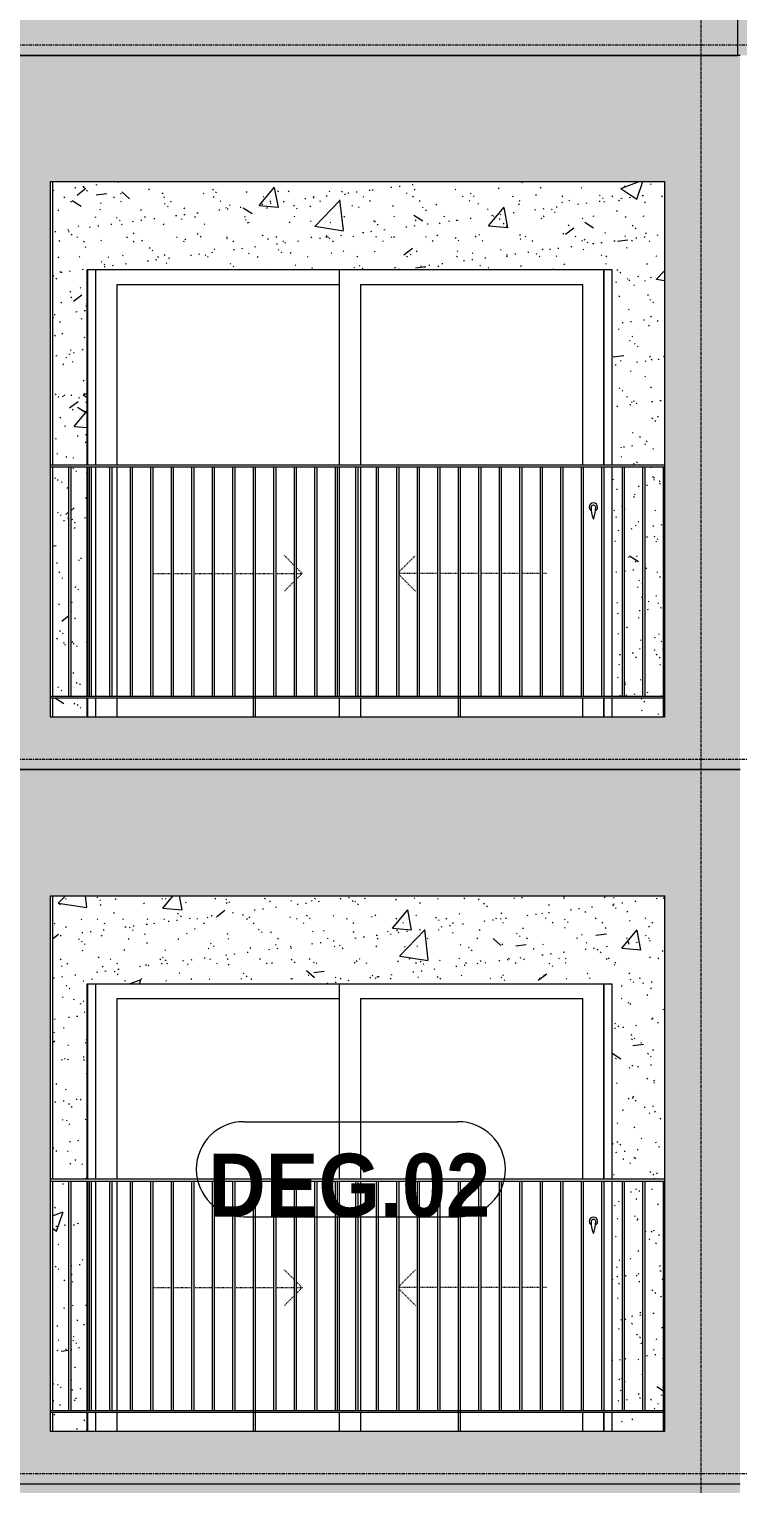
# Model space of a CAD drawing. Header units: millimetres. Extents: x 9199 to 175431, y -4466 to 35300.
# Drawn here: x 124400 to 127776, y 8950 to 15875 of the extents above; entities that cross this region are included whole.
import ezdxf

# ---------------------------------------------------------------- set-up
doc = ezdxf.new("R2010")
doc.units = ezdxf.units.MM
for name, pattern in [('Centre', [31.75, 6.35, -4.7625, 15.875, -4.7625]), ('Dash', [6, 3, -3]), ('Grid Line', [22.225, 12.7, -3.175, 3.175, -3.175])]:
    doc.linetypes.add(name, pattern=pattern)
for name, color, linetype, lineweight in [('0-2', 250, 'Continuous', 5), ('A-DOOR', 31, 'Continuous', 9), ('A-DOOR-FRAM', 31, 'Continuous', 9), ('A-DOOR-HDLN', 31, 'Dash', 18), ('A-DOOR-IDEN', 31, 'Continuous', 9), ('A-FLOR-HRAL', 11, 'Continuous', 9), ('A-FLOR-LEVL-2', 51, 'Centre', 9), ('A-WALL', 113, 'Continuous', 9), ('A-WALL-PATT-1', 9, 'Continuous', 9), ('A-WALL-PATT-2', 111, 'Continuous', 5), ('I-WALL-1', 7, 'Continuous', 9), ('S-COLS-1', 7, 'Continuous', 9), ('S-GRID-1', 1, 'Grid Line', 9)]:
    doc.layers.add(name, color=color, linetype=linetype, lineweight=lineweight)
doc.styles.add('Arial_B_2', font='arialbd.ttf', dxfattribs={"width": 0.9, "height": 300})
pattern_1 = [(50, (-51555.6, 1200), (1093.104, -95.634), [114.3, -1257.3]), (355, (-51555.6, 1200), (-211.46, 1146.34), [91.44, -1005.84]), (100.451, (-51464.5, 1192), (881.656, 1050.7), [97.14, -1068.54]), (46.184, (-51555.6, 1504.8), (1626.47, -252.26), [171.45, -1885.95]), (96.636, (-51420, 1483.8), (1424.42, 1484.57), [145.71, -1602.81]), (351.184, (-51555.6, 1504.8), (1424.43, 1484.55), [137.16, -1508.76]), (21, (-51403.2, 1428.6), (909.686, -613.59), [114.3, -1257.3]), (326, (-51403.2, 1428.6), (370.81, 1105.13), [91.44, -1005.84]), (71.451, (-51327.4, 1377.5), (1280.5, 491.53), [97.14, -1068.54]), (37.5, (-51555.58, 1200), (18.531, 507.33), [50.292, -943.356, 50.292, -970.788, -1009.65]), (37.5, (-51555.58, 1200), (18.531, 507.33), [-2014.73, 50.29, -959.36]), (7.5, (-51555.6, 1200), (400.918, 601.084), [50.292, -531.876, 50.292, -920.496, -384.81]), (7.5, (-51555.6, 1200), (400.918, 601.084), [-1552.956, 50.29, -334.52]), (327.5, (-51895.43, 1200), (813.545, -34.374), [50.292, -330.708, 50.292, -1138.428, -1577.34]), (327.5, (-51895.43, 1200), (813.545, -34.374), [-1569.72, 50.29, -1527.05]), (317.5, (-52047.8, 1200), (888.775, 152.56), [50.29, -445.01, 50.29, -739.14, -1120.14]), (317.5, (-52047.8, 1200), (888.775, 152.56), [-1284.73, 50.29, -1069.85])]
pattern_2 = [(37.5, (-51555.58, 1200), (-4.7995, 146.8239), [5.029, -110.795, 5.029, -124.511, -123.825]), (37.5, (-51555.58, 1200), (-4.7995, 146.8239), [-245.364, 5.029, -118.796]), (7.5, (-51555.58, 1200), (134.8574, 215.0472), [5.029, -57.455, 5.029, -99.365, -40.005]), (7.5, (-51555.58, 1200), (134.8574, 215.0472), [-166.878, 5.029, -34.976]), (327.5, (-51649.3, 1200), (237.2978, 0.4316), [5.029, -33.071, 5.029, -132.131, -179.07]), (327.5, (-51649.3, 1200), (237.2978, 0.4316), [-175.26, 5.029, -174.041]), (317.5, (-51649.3, 1200), (229.067, 66.8792), [5.029, -14.021, 5.029, -84.887, -102.87]), (317.5, (-51649.3, 1200), (229.067, 66.8792), [-108.966, 5.029, -97.841])]

# ---------------------------------------------------------------- blocks, each defined once
blk = doc.blocks.new('NCV_TKTC_KET CAU_rvt-2-TKCS_MẶT ĐỨNG HƯỚNG TÂY')
at = {"layer": 'S-COLS-1'}
for p, q in [((-53711.9, 15150), (-53711.9, 12600)), ((-53711.9, 11750.1), (-53711.9, 9200))]:
    blk.add_line(p, q, dxfattribs=at)
blk = doc.blocks.new('NCV_TKTC_TANG 3 - 4_rvt-3-TKCS_MẶT ĐỨNG HƯỚNG TÂY')
at = {"layer": 'A-WALL-PATT-1'}
h = blk.add_hatch(dxfattribs=at)
h.set_pattern_fill('FP_19', color=256, style=0, pattern_type=2)
h.set_pattern_definition(pattern_1)
h.paths.add_polyline_path([(-53716.9, 12600), (-53716.9, 12690), (-53962.4, 12690), (-53962.4, 12600)])
h.paths.add_polyline_path([(-56616.1, 12600), (-56462.4, 12600), (-56462.4, 12690), (-56626.9, 12690), (-56626.9, 12600)])
h.paths.add_polyline_path([(-56462.4, 12700), (-56462.4, 13790), (-56538.8, 13790), (-56538.8, 12700)])
h.paths.add_polyline_path([(-56555.6, 12700), (-56548.8, 12700), (-56548.8, 13790), (-56626.9, 13790), (-56626.9, 12700), (-56608.9, 12700)])
h.paths.add_polyline_path([(-53962.4, 12700), (-53912.2, 12700), (-53912.2, 13790), (-53962.4, 13790), (-53962.4, 13292.3)])
h.paths.add_polyline_path([(-53902.2, 12700), (-53814.6, 12700), (-53814.6, 13790), (-53902.2, 13790), (-53902.2, 13292.3)])
h.paths.add_polyline_path([(-53804.6, 12700), (-53716.9, 12700), (-53716.9, 13790), (-53804.6, 13790), (-53804.6, 13292.3)])
h.paths.add_polyline_path([(-56529.5, 13800), (-56462.4, 13800), (-56462.4, 14730), (-53962.4, 14730), (-53962.4, 13800), (-53711.9, 13800), (-53711.9, 15150), (-56626.9, 15150), (-56626.9, 13800)])
h = blk.add_hatch(dxfattribs=at)
h.set_pattern_fill('FP_20', color=256, style=0, pattern_type=2)
h.set_pattern_definition(pattern_2)
h.paths.add_polyline_path([(-53716.9, 12600), (-53716.9, 12690), (-53962.4, 12690), (-53962.4, 12600)])
h.paths.add_polyline_path([(-56616.1, 12600), (-56462.4, 12600), (-56462.4, 12690), (-56626.9, 12690), (-56626.9, 12600)])
h.paths.add_polyline_path([(-56462.4, 12700), (-56462.4, 13790), (-56538.8, 13790), (-56538.8, 12700)])
h.paths.add_polyline_path([(-56555.6, 12700), (-56548.8, 12700), (-56548.8, 13790), (-56626.9, 13790), (-56626.9, 12700), (-56608.9, 12700)])
h.paths.add_polyline_path([(-53962.4, 12700), (-53912.2, 12700), (-53912.2, 13790), (-53962.4, 13790), (-53962.4, 13292.3)])
h.paths.add_polyline_path([(-53902.2, 12700), (-53814.6, 12700), (-53814.6, 13790), (-53902.2, 13790), (-53902.2, 13292.3)])
h.paths.add_polyline_path([(-53804.6, 12700), (-53716.9, 12700), (-53716.9, 13790), (-53804.6, 13790), (-53804.6, 13292.3)])
h.paths.add_polyline_path([(-56529.5, 13800), (-56462.4, 13800), (-56462.4, 14730), (-53962.4, 14730), (-53962.4, 13800), (-53711.9, 13800), (-53711.9, 15150), (-56626.9, 15150), (-56626.9, 13800)])
at = {"layer": 'I-WALL-1'}
for p, q in [((-56626.9, 15150), (-56626.9, 13800)), ((-56462.4, 13800), (-56462.4, 14730)), ((-56462.4, 14730), (-53962.4, 14730)), ((-53962.4, 14730), (-53962.4, 13800)), ((-56626.9, 13790), (-56626.9, 12700)), ((-56462.4, 12700), (-56462.4, 13790)), ((-53962.4, 13790), (-53962.4, 12700)), ((-56626.9, 12690), (-56626.9, 12600)), ((-56462.4, 12600), (-56462.4, 12690)), ((-53962.4, 12690), (-53962.4, 12600))]:
    blk.add_line(p, q, dxfattribs=at)
blk = doc.blocks.new('NCV_TKTC_TANG 3 - 4_rvt-4-TKCS_MẶT ĐỨNG HƯỚNG TÂY')
at = {"layer": 'A-WALL-PATT-1'}
h = blk.add_hatch(dxfattribs=at)
h.set_pattern_fill('FP_19', color=256, style=0, pattern_type=2)
h.set_pattern_definition(pattern_1)
h.paths.add_polyline_path([(-53716.9, 9200), (-53716.9, 9290), (-53962.4, 9290), (-53962.4, 9200)])
h.paths.add_polyline_path([(-56616.1, 9200), (-56462.4, 9200), (-56462.4, 9290), (-56626.9, 9290), (-56626.9, 9200)])
h.paths.add_polyline_path([(-56462.4, 9300), (-56462.4, 10390), (-56538.8, 10390), (-56538.8, 9300)])
h.paths.add_polyline_path([(-56555.6, 9300), (-56548.8, 9300), (-56548.8, 10390), (-56626.9, 10390), (-56626.9, 9300), (-56608.9, 9300)])
h.paths.add_polyline_path([(-53962.4, 9300), (-53912.2, 9300), (-53912.2, 10390), (-53962.4, 10390), (-53962.4, 10004.4)])
h.paths.add_polyline_path([(-53902.2, 9300), (-53814.6, 9300), (-53814.6, 10390), (-53902.2, 10390), (-53902.2, 10004.4)])
h.paths.add_polyline_path([(-53804.6, 9300), (-53716.9, 9300), (-53716.9, 10390), (-53804.6, 10390), (-53804.6, 10004.4)])
h.paths.add_polyline_path([(-56462.4, 10400), (-56462.4, 11330), (-53962.4, 11330), (-53962.4, 10400), (-53711.9, 10400), (-53711.9, 11750), (-56626.9, 11750), (-56626.9, 10400), (-56529.5, 10400)])
h = blk.add_hatch(dxfattribs=at)
h.set_pattern_fill('FP_20', color=256, style=0, pattern_type=2)
h.set_pattern_definition(pattern_2)
h.paths.add_polyline_path([(-53716.9, 9200), (-53716.9, 9290), (-53962.4, 9290), (-53962.4, 9200)])
h.paths.add_polyline_path([(-56616.1, 9200), (-56462.4, 9200), (-56462.4, 9290), (-56626.9, 9290), (-56626.9, 9200)])
h.paths.add_polyline_path([(-56462.4, 9300), (-56462.4, 10390), (-56538.8, 10390), (-56538.8, 9300)])
h.paths.add_polyline_path([(-56555.6, 9300), (-56548.8, 9300), (-56548.8, 10390), (-56626.9, 10390), (-56626.9, 9300), (-56608.9, 9300)])
h.paths.add_polyline_path([(-53962.4, 9300), (-53912.2, 9300), (-53912.2, 10390), (-53962.4, 10390), (-53962.4, 10004.4)])
h.paths.add_polyline_path([(-53902.2, 9300), (-53814.6, 9300), (-53814.6, 10390), (-53902.2, 10390), (-53902.2, 10004.4)])
h.paths.add_polyline_path([(-53804.6, 9300), (-53716.9, 9300), (-53716.9, 10390), (-53804.6, 10390), (-53804.6, 10004.4)])
h.paths.add_polyline_path([(-56462.4, 10400), (-56462.4, 11330), (-53962.4, 11330), (-53962.4, 10400), (-53711.9, 10400), (-53711.9, 11750), (-56626.9, 11750), (-56626.9, 10400), (-56529.5, 10400)])
at = {"layer": 'I-WALL-1'}
for p, q in [((-56626.9, 11750), (-56626.9, 10400)), ((-56462.4, 10400), (-56462.4, 11330)), ((-56462.4, 11330), (-53962.4, 11330)), ((-53962.4, 11330), (-53962.4, 10400)), ((-56626.9, 10390), (-56626.9, 9300)), ((-56462.4, 9300), (-56462.4, 10390)), ((-53962.4, 10390), (-53962.4, 9300)), ((-56626.9, 9290), (-56626.9, 9200)), ((-56462.4, 9200), (-56462.4, 9290)), ((-53962.4, 9290), (-53962.4, 9200))]:
    blk.add_line(p, q, dxfattribs=at)
blk = doc.blocks.new('Railing - 10mm-1251313-TKCS_MẶT ĐỨNG HƯỚNG TÂY')
at = {"layer": 'A-FLOR-HRAL'}
for p, q in [((-70214.4, 2500), (-70214.4, 3590)), ((-70204.4, 2500), (-70204.4, 3590))]:
    blk.add_line(p, q, dxfattribs=at)
blk = doc.blocks.new('Railing - 50 x 10mm-V205-TKCS_MẶT ĐỨNG HƯỚNG TÂY')
at = {"layer": 'A-FLOR-HRAL'}
for p, q in [((-71091.4, 5800), (-71091.4, 6990)), ((-71081.4, 6990), (-71091.4, 6990)), ((-71081.4, 5800), (-71081.4, 6990))]:
    blk.add_line(p, q, dxfattribs=at)
blk = doc.blocks.new('Railing - 50 x 10mm-V206-TKCS_MẶT ĐỨNG HƯỚNG TÂY')
at = {"layer": 'A-FLOR-HRAL'}
for p in [(-70116.9, 5800), (-70111.9, 6990)]:
    blk.add_line(p, (-70116.9, 6990), dxfattribs=at)
blk = doc.blocks.new('Railing - 50 x 10mm-V209-TKCS_MẶT ĐỨNG HƯỚNG TÂY')
at = {"layer": 'A-FLOR-HRAL'}
blk.add_line((-56636.5, 5800), (-56636.5, 6990), dxfattribs=at)
blk = doc.blocks.new('Railing - Railing-3235362-TKCS_MẶT ĐỨNG HƯỚNG TÂY')
at = {"layer": 'A-FLOR-HRAL'}
for p, q in [((-56636.9, 9300), (-53711.9, 9300)), ((-53711.9, 9290), (-56636.9, 9290))]:
    blk.add_line(p, q, dxfattribs=at)
for name, p in [('Railing - 50 x 10mm-V209-TKCS_MẶT ĐỨNG HƯỚNG TÂY', (0, 3400)), ('Railing - 10mm-1251313-TKCS_MẶT ĐỨNG HƯỚNG TÂY', (13665.6, 6800)), ('Railing - 10mm-1251313-TKCS_MẶT ĐỨNG HƯỚNG TÂY', (13763.2, 6800)), ('Railing - 10mm-1251313-TKCS_MẶT ĐỨNG HƯỚNG TÂY', (13860.9, 6800)), ('Railing - 10mm-1251313-TKCS_MẶT ĐỨNG HƯỚNG TÂY', (13958.5, 6800)), ('Railing - 10mm-1251313-TKCS_MẶT ĐỨNG HƯỚNG TÂY', (14056.2, 6800)), ('Railing - 10mm-1251313-TKCS_MẶT ĐỨNG HƯỚNG TÂY', (14153.8, 6800)), ('Railing - 10mm-1251313-TKCS_MẶT ĐỨNG HƯỚNG TÂY', (14251.5, 6800)), ('Railing - 10mm-1251313-TKCS_MẶT ĐỨNG HƯỚNG TÂY', (14349.1, 6800)), ('Railing - 10mm-1251313-TKCS_MẶT ĐỨNG HƯỚNG TÂY', (14446.8, 6800)), ('Railing - 50 x 10mm-V205-TKCS_MẶT ĐỨNG HƯỚNG TÂY', (15421.4, 3400)), ('Railing - 10mm-1251313-TKCS_MẶT ĐỨNG HƯỚNG TÂY', (14642.1, 6800)), ('Railing - 10mm-1251313-TKCS_MẶT ĐỨNG HƯỚNG TÂY', (14739.7, 6800)), ('Railing - 10mm-1251313-TKCS_MẶT ĐỨNG HƯỚNG TÂY', (14837.4, 6800)), ('Railing - 10mm-1251313-TKCS_MẶT ĐỨNG HƯỚNG TÂY', (14935, 6800)), ('Railing - 10mm-1251313-TKCS_MẶT ĐỨNG HƯỚNG TÂY', (15032.7, 6800)), ('Railing - 10mm-1251313-TKCS_MẶT ĐỨNG HƯỚNG TÂY', (15130.3, 6800)), ('Railing - 10mm-1251313-TKCS_MẶT ĐỨNG HƯỚNG TÂY', (15228, 6800)), ('Railing - 10mm-1251313-TKCS_MẶT ĐỨNG HƯỚNG TÂY', (15325.6, 6800)), ('Railing - 10mm-1251313-TKCS_MẶT ĐỨNG HƯỚNG TÂY', (15423.3, 6800)), ('Railing - 50 x 10mm-V205-TKCS_MẶT ĐỨNG HƯỚNG TÂY', (16397.9, 3400)), ('Railing - 10mm-1251313-TKCS_MẶT ĐỨNG HƯỚNG TÂY', (15618.6, 6800)), ('Railing - 10mm-1251313-TKCS_MẶT ĐỨNG HƯỚNG TÂY', (15716.2, 6800)), ('Railing - 10mm-1251313-TKCS_MẶT ĐỨNG HƯỚNG TÂY', (15813.9, 6800)), ('Railing - 10mm-1251313-TKCS_MẶT ĐỨNG HƯỚNG TÂY', (15911.5, 6800)), ('Railing - 10mm-1251313-TKCS_MẶT ĐỨNG HƯỚNG TÂY', (16009.2, 6800)), ('Railing - 10mm-1251313-TKCS_MẶT ĐỨNG HƯỚNG TÂY', (16106.8, 6800)), ('Railing - 10mm-1251313-TKCS_MẶT ĐỨNG HƯỚNG TÂY', (16204.5, 6800)), ('Railing - 10mm-1251313-TKCS_MẶT ĐỨNG HƯỚNG TÂY', (16302.1, 6800)), ('Railing - 10mm-1251313-TKCS_MẶT ĐỨNG HƯỚNG TÂY', (16399.8, 6800)), ('Railing - 50 x 10mm-V206-TKCS_MẶT ĐỨNG HƯỚNG TÂY', (16400, 3400))]:
    blk.add_blockref(name, p)
blk = doc.blocks.new('Top Rail Type - Top Rail_Internal_-3235365-TKCS_MẶT ĐỨNG HƯỚNG TÂY')
at = {"layer": 'A-FLOR-HRAL'}
for p, q in [((-53711.9, 10400), (-56636.9, 10400)), ((-53711.9, 10390), (-56636.9, 10390))]:
    blk.add_line(p, q, dxfattribs=at)
blk = doc.blocks.new('DEG_02-DEG_03 - DEG_02-2500x2400mm-CỬA ĐI 02 CÁNH TRƯỢT-V221-TKCS_MẶT ĐỨNG HƯỚNG TÂY')
at = {"layer": 'A-DOOR'}
for p, q in [((-55260.3, 10400), (-55260.3, 11330)), ((-54000.3, 11330), (-54000.3, 10400)), ((-56320.3, 11260), (-56320.3, 10400)), ((-56320.3, 11260), (-55260.3, 11260)), ((-55160.3, 11260), (-55160.3, 10400)), ((-55160.3, 11260), (-54100.3, 11260)), ((-54100.3, 10400), (-54100.3, 11260)), ((-56320.3, 10390), (-56320.3, 9300)), ((-55260.3, 9300), (-55260.3, 10390)), ((-55160.3, 10390), (-55160.3, 9300)), ((-56320.3, 9290), (-56320.3, 9200)), ((-55260.3, 9200), (-55260.3, 9290)), ((-55160.3, 9290), (-55160.3, 9200)), ((-54100.3, 9200), (-54100.3, 9290)), ((-54000.3, 9290), (-54000.3, 9200))]:
    blk.add_line(p, q, dxfattribs=at)
at = {"layer": 'A-DOOR', "flags": 128}
blk.add_lwpolyline([(-54048.8, 10208.7), (-54048.8, 10208.7), (-54048.8, 10208.7), (-54048.8, 10208.7), (-54048.8, 10208.7), (-54048.9, 10208.7), (-54048.9, 10208.7), (-54048.9, 10208.7), (-54048.9, 10208.7), (-54048.9, 10208.7), (-54049, 10208.7), (-54049, 10208.7), (-54049, 10208.7), (-54049, 10208.7), (-54049.1, 10208.7), (-54049.1, 10208.7), (-54049.1, 10208.7), (-54049.2, 10208.7), (-54049.2, 10208.7), (-54049.3, 10208.7), (-54049.3, 10208.7), (-54049.4, 10208.7), (-54049.4, 10208.7), (-54049.5, 10208.7), (-54049.5, 10208.7), (-54049.6, 10208.7), (-54049.6, 10208.7), (-54049.7, 10208.7), (-54049.7, 10208.7), (-54049.8, 10208.7), (-54049.8, 10208.7), (-54049.9, 10208.7), (-54049.9, 10208.7), (-54050, 10208.7), (-54050.1, 10208.7), (-54050.1, 10208.7), (-54050.2, 10208.7), (-54050.2, 10208.7), (-54050.3, 10208.7), (-54050.4, 10208.7), (-54050.4, 10208.7), (-54050.5, 10208.7), (-54050.5, 10208.7), (-54050.6, 10208.7), (-54050.7, 10208.7), (-54050.7, 10208.7), (-54050.8, 10208.7), (-54050.8, 10208.7), (-54050.9, 10208.7), (-54050.9, 10208.7), (-54051, 10208.7), (-54051, 10208.7), (-54051.1, 10208.7), (-54051.1, 10208.7), (-54051.2, 10208.7), (-54051.2, 10208.7), (-54051.3, 10208.7), (-54051.3, 10208.7), (-54051.4, 10208.7), (-54051.4, 10208.7), (-54051.5, 10208.7), (-54051.5, 10208.7), (-54051.5, 10208.7), (-54051.6, 10208.7), (-54051.6, 10208.7), (-54051.6, 10208.7), (-54051.7, 10208.7), (-54051.7, 10208.7), (-54051.7, 10208.7), (-54051.7, 10208.7), (-54051.7, 10208.7), (-54051.8, 10208.7), (-54051.8, 10208.7), (-54051.8, 10208.7), (-54051.8, 10208.7), (-54051.8, 10208.7), (-54051.8, 10208.7)], dxfattribs=at)
at = {"layer": 'A-DOOR'}
for centre, radius, start, end in [((-54050.3, 10200), 20, 0, 180), ((-54050.3, 10200), 20, 180, 240), ((-54051.8, 10199.2), 9.45, 90, 180), ((-53896.5, 10199.2), 164.8, 180, 199.13397), ((-54048.8, 10199.2), 9.45, 0, 90), ((-54204.1, 10199.2), 164.8, 340.86603, 0), ((-54050.3, 10200), 20, 300, 0), ((-54049.9, 10146), 2.34, 199.13397, 261.03098), ((-54050.7, 10146), 2.34, 278.96902, 340.86603)]:
    blk.add_arc(centre, radius, start, end, dxfattribs=at)
at = {"layer": 'A-DOOR-FRAM'}
for p, q in [((-56460.3, 11330), (-56460.3, 10400)), ((-56420.3, 10400), (-56420.3, 11330)), ((-54000.3, 10400), (-54000.3, 11330)), ((-56460.3, 10390), (-56460.3, 9300)), ((-56420.3, 9300), (-56420.3, 10390)), ((-56460.3, 9290), (-56460.3, 9200)), ((-56420.3, 9200), (-56420.3, 9290)), ((-54000.3, 9200), (-54000.3, 9290))]:
    blk.add_line(p, q, dxfattribs=at)
at = {"layer": 'A-DOOR-HDLN'}
for p, q in [((-55474.7, 9921.3), (-55522.4, 9969.1)), ((-55437.6, 9884.2), (-55464.7, 9911.3)), ((-54976.4, 9890.9), (-54898.2, 9969.1)), ((-56147.6, 9884.2), (-56060.6, 9884.2)), ((-56050.6, 9884.2), (-55962.9, 9884.2)), ((-55952.9, 9884.2), (-55865.3, 9884.2)), ((-55855.3, 9884.2), (-55767.6, 9884.2)), ((-55757.6, 9884.2), (-55670, 9884.2)), ((-55660, 9884.2), (-55572.3, 9884.2)), ((-55562.3, 9884.2), (-55474.7, 9884.2)), ((-55474.7, 9847.1), (-55522.4, 9799.4)), ((-55437.6, 9884.2), (-55464.7, 9857.1)), ((-55464.7, 9884.2), (-55437.6, 9884.2)), ((-54888.7, 9884.2), (-54976.4, 9884.2)), ((-54976.4, 9877.6), (-54898.2, 9799.4)), ((-54791.1, 9884.2), (-54878.7, 9884.2)), ((-54693.4, 9884.2), (-54781.1, 9884.2)), ((-54595.8, 9884.2), (-54683.4, 9884.2)), ((-54498.1, 9884.2), (-54585.8, 9884.2)), ((-54400.5, 9884.2), (-54488.1, 9884.2)), ((-54302.8, 9884.2), (-54390.5, 9884.2)), ((-54273.1, 9884.2), (-54292.8, 9884.2))]:
    blk.add_line(p, q, dxfattribs=at)
blk = doc.blocks.new('Railing - Railing-3817710-TKCS_MẶT ĐỨNG HƯỚNG TÂY')
at = {"layer": 'A-FLOR-HRAL'}
for p, q in [((-56636.9, 12700), (-53711.9, 12700)), ((-53711.9, 12690), (-56636.9, 12690))]:
    blk.add_line(p, q, dxfattribs=at)
for name, p in [('Railing - 50 x 10mm-V209-TKCS_MẶT ĐỨNG HƯỚNG TÂY', (0, 6800)), ('Railing - 10mm-1251313-TKCS_MẶT ĐỨNG HƯỚNG TÂY', (13665.6, 10200)), ('Railing - 10mm-1251313-TKCS_MẶT ĐỨNG HƯỚNG TÂY', (13763.2, 10200)), ('Railing - 10mm-1251313-TKCS_MẶT ĐỨNG HƯỚNG TÂY', (13860.9, 10200)), ('Railing - 10mm-1251313-TKCS_MẶT ĐỨNG HƯỚNG TÂY', (13958.5, 10200)), ('Railing - 10mm-1251313-TKCS_MẶT ĐỨNG HƯỚNG TÂY', (14056.2, 10200)), ('Railing - 10mm-1251313-TKCS_MẶT ĐỨNG HƯỚNG TÂY', (14153.8, 10200)), ('Railing - 10mm-1251313-TKCS_MẶT ĐỨNG HƯỚNG TÂY', (14251.5, 10200)), ('Railing - 10mm-1251313-TKCS_MẶT ĐỨNG HƯỚNG TÂY', (14349.1, 10200)), ('Railing - 10mm-1251313-TKCS_MẶT ĐỨNG HƯỚNG TÂY', (14446.8, 10200)), ('Railing - 50 x 10mm-V205-TKCS_MẶT ĐỨNG HƯỚNG TÂY', (15421.4, 6800)), ('Railing - 10mm-1251313-TKCS_MẶT ĐỨNG HƯỚNG TÂY', (14642.1, 10200)), ('Railing - 10mm-1251313-TKCS_MẶT ĐỨNG HƯỚNG TÂY', (14739.7, 10200)), ('Railing - 10mm-1251313-TKCS_MẶT ĐỨNG HƯỚNG TÂY', (14837.4, 10200)), ('Railing - 10mm-1251313-TKCS_MẶT ĐỨNG HƯỚNG TÂY', (14935, 10200)), ('Railing - 10mm-1251313-TKCS_MẶT ĐỨNG HƯỚNG TÂY', (15032.7, 10200)), ('Railing - 10mm-1251313-TKCS_MẶT ĐỨNG HƯỚNG TÂY', (15130.3, 10200)), ('Railing - 10mm-1251313-TKCS_MẶT ĐỨNG HƯỚNG TÂY', (15228, 10200)), ('Railing - 10mm-1251313-TKCS_MẶT ĐỨNG HƯỚNG TÂY', (15325.6, 10200)), ('Railing - 10mm-1251313-TKCS_MẶT ĐỨNG HƯỚNG TÂY', (15423.3, 10200)), ('Railing - 50 x 10mm-V205-TKCS_MẶT ĐỨNG HƯỚNG TÂY', (16397.9, 6800)), ('Railing - 10mm-1251313-TKCS_MẶT ĐỨNG HƯỚNG TÂY', (15618.6, 10200)), ('Railing - 10mm-1251313-TKCS_MẶT ĐỨNG HƯỚNG TÂY', (15716.2, 10200)), ('Railing - 10mm-1251313-TKCS_MẶT ĐỨNG HƯỚNG TÂY', (15813.9, 10200)), ('Railing - 10mm-1251313-TKCS_MẶT ĐỨNG HƯỚNG TÂY', (15911.5, 10200)), ('Railing - 10mm-1251313-TKCS_MẶT ĐỨNG HƯỚNG TÂY', (16009.2, 10200)), ('Railing - 10mm-1251313-TKCS_MẶT ĐỨNG HƯỚNG TÂY', (16106.8, 10200)), ('Railing - 10mm-1251313-TKCS_MẶT ĐỨNG HƯỚNG TÂY', (16204.5, 10200)), ('Railing - 10mm-1251313-TKCS_MẶT ĐỨNG HƯỚNG TÂY', (16302.1, 10200)), ('Railing - 10mm-1251313-TKCS_MẶT ĐỨNG HƯỚNG TÂY', (16399.8, 10200)), ('Railing - 50 x 10mm-V206-TKCS_MẶT ĐỨNG HƯỚNG TÂY', (16400, 6800))]:
    blk.add_blockref(name, p)
blk = doc.blocks.new('Top Rail Type - Top Rail_Internal_-3817713-TKCS_MẶT ĐỨNG HƯỚNG TÂY')
at = {"layer": 'A-FLOR-HRAL'}
for p, q in [((-53711.9, 13800), (-56636.9, 13800)), ((-53711.9, 13790), (-56636.9, 13790))]:
    blk.add_line(p, q, dxfattribs=at)
blk = doc.blocks.new('DEG_02-DEG_03 - DEG_02-2500x2400mm-CỬA ĐI 02 CÁNH TRƯỢT-V259-TKCS_MẶT ĐỨNG HƯỚNG TÂY')
at = {"layer": 'A-DOOR'}
for p, q in [((-55260.3, 13800), (-55260.3, 14730)), ((-54000.3, 14730), (-54000.3, 13800)), ((-56320.3, 14660), (-56320.3, 13800)), ((-56320.3, 14660), (-55260.3, 14660)), ((-55160.3, 14660), (-55160.3, 13800)), ((-55160.3, 14660), (-54100.3, 14660)), ((-54100.3, 13800), (-54100.3, 14660)), ((-56320.3, 13790), (-56320.3, 12700)), ((-55260.3, 12700), (-55260.3, 13790)), ((-55160.3, 13790), (-55160.3, 12700)), ((-56320.3, 12690), (-56320.3, 12600)), ((-55260.3, 12600), (-55260.3, 12690)), ((-55160.3, 12690), (-55160.3, 12600)), ((-54100.3, 12600), (-54100.3, 12690)), ((-54000.3, 12690), (-54000.3, 12600))]:
    blk.add_line(p, q, dxfattribs=at)
at = {"layer": 'A-DOOR', "flags": 128}
blk.add_lwpolyline([(-54048.8, 13608.7), (-54048.8, 13608.7), (-54048.8, 13608.7), (-54048.8, 13608.7), (-54048.8, 13608.7), (-54048.9, 13608.7), (-54048.9, 13608.7), (-54048.9, 13608.7), (-54048.9, 13608.7), (-54048.9, 13608.7), (-54049, 13608.7), (-54049, 13608.7), (-54049, 13608.7), (-54049, 13608.7), (-54049.1, 13608.7), (-54049.1, 13608.7), (-54049.1, 13608.7), (-54049.2, 13608.7), (-54049.2, 13608.7), (-54049.3, 13608.7), (-54049.3, 13608.7), (-54049.4, 13608.7), (-54049.4, 13608.7), (-54049.5, 13608.7), (-54049.5, 13608.7), (-54049.6, 13608.7), (-54049.6, 13608.7), (-54049.7, 13608.7), (-54049.7, 13608.7), (-54049.8, 13608.7), (-54049.8, 13608.7), (-54049.9, 13608.7), (-54049.9, 13608.7), (-54050, 13608.7), (-54050.1, 13608.7), (-54050.1, 13608.7), (-54050.2, 13608.7), (-54050.2, 13608.7), (-54050.3, 13608.7), (-54050.4, 13608.7), (-54050.4, 13608.7), (-54050.5, 13608.7), (-54050.5, 13608.7), (-54050.6, 13608.7), (-54050.7, 13608.7), (-54050.7, 13608.7), (-54050.8, 13608.7), (-54050.8, 13608.7), (-54050.9, 13608.7), (-54050.9, 13608.7), (-54051, 13608.7), (-54051, 13608.7), (-54051.1, 13608.7), (-54051.1, 13608.7), (-54051.2, 13608.7), (-54051.2, 13608.7), (-54051.3, 13608.7), (-54051.3, 13608.7), (-54051.4, 13608.7), (-54051.4, 13608.7), (-54051.5, 13608.7), (-54051.5, 13608.7), (-54051.5, 13608.7), (-54051.6, 13608.7), (-54051.6, 13608.7), (-54051.6, 13608.7), (-54051.7, 13608.7), (-54051.7, 13608.7), (-54051.7, 13608.7), (-54051.7, 13608.7), (-54051.7, 13608.7), (-54051.8, 13608.7), (-54051.8, 13608.7), (-54051.8, 13608.7), (-54051.8, 13608.7), (-54051.8, 13608.7), (-54051.8, 13608.7)], dxfattribs=at)
at = {"layer": 'A-DOOR'}
for centre, radius, start, end in [((-54050.3, 13600), 20, 0, 180), ((-54050.3, 13600), 20, 180, 240), ((-54051.8, 13599.2), 9.45, 90, 180), ((-53896.5, 13599.2), 164.8, 180, 199.13397), ((-54048.8, 13599.2), 9.45, 0, 90), ((-54204.1, 13599.2), 164.8, 340.86603, 0), ((-54050.3, 13600), 20, 300, 0), ((-54049.9, 13546), 2.34, 199.13397, 261.03098), ((-54050.7, 13546), 2.34, 278.96902, 340.86603)]:
    blk.add_arc(centre, radius, start, end, dxfattribs=at)
at = {"layer": 'A-DOOR-FRAM'}
for p, q in [((-56460.3, 14730), (-56460.3, 13800)), ((-56420.3, 13800), (-56420.3, 14730)), ((-54000.3, 13800), (-54000.3, 14730)), ((-56460.3, 13790), (-56460.3, 12700)), ((-56420.3, 12700), (-56420.3, 13790)), ((-56460.3, 12690), (-56460.3, 12600)), ((-56420.3, 12600), (-56420.3, 12690)), ((-54000.3, 12600), (-54000.3, 12690))]:
    blk.add_line(p, q, dxfattribs=at)
at = {"layer": 'A-DOOR-HDLN'}
for p, q in [((-55474.7, 13321.3), (-55522.4, 13369.1)), ((-54975, 13292.3), (-54898.2, 13369.1)), ((-55437.6, 13284.2), (-55464.7, 13311.3)), ((-56147.6, 13284.2), (-56060.6, 13284.2)), ((-56050.6, 13284.2), (-55962.9, 13284.2)), ((-55952.9, 13284.2), (-55865.3, 13284.2)), ((-55855.3, 13284.2), (-55767.6, 13284.2)), ((-55757.6, 13284.2), (-55670, 13284.2)), ((-55660, 13284.2), (-55572.3, 13284.2)), ((-55562.3, 13284.2), (-55474.7, 13284.2)), ((-55474.7, 13247.1), (-55522.4, 13199.4)), ((-55437.6, 13284.2), (-55464.7, 13257.1)), ((-55464.7, 13284.2), (-55437.6, 13284.2)), ((-54888.7, 13284.2), (-54976.4, 13284.2)), ((-54976.4, 13277.6), (-54898.2, 13199.4)), ((-54791.1, 13284.2), (-54878.7, 13284.2)), ((-54693.4, 13284.2), (-54781.1, 13284.2)), ((-54595.8, 13284.2), (-54683.4, 13284.2)), ((-54498.1, 13284.2), (-54585.8, 13284.2)), ((-54400.5, 13284.2), (-54488.1, 13284.2)), ((-54302.8, 13284.2), (-54390.5, 13284.2)), ((-54273.1, 13284.2), (-54292.8, 13284.2))]:
    blk.add_line(p, q, dxfattribs=at)
blk = doc.blocks.new('STN_Door Tag - STN_Door Tag-1788670-TKCS_MẶT ĐỨNG HƯỚNG TÂY')
at = {"layer": 'A-DOOR-IDEN'}
for p, q in [((-35037.4, 2034.3), (-34017.3, 2034.3)), ((-35037.4, 1581.5), (-34017.3, 1581.5))]:
    blk.add_line(p, q, dxfattribs=at)
for centre, start, end in [((-35037.4, 1807.9), 90, 270), ((-34017.3, 1807.9), 270, 90)]:
    blk.add_arc(centre, 226.4, start, end, dxfattribs=at)

msp = doc.modelspace()

# ---------------------------------------------------------------- hatches: boundary and pattern name
at = {"layer": 'A-WALL-PATT-2'}
h = msp.add_hatch(color=256, dxfattribs=at)
h.paths.add_polyline_path([(125774.5, 15750), (127776.2, 15750), (127776.2, 19150), (124297.9, 19150), (124297.9, 15750)])
h.paths.add_polyline_path([(125774.5, 16000), (124501.2, 16000), (124501.2, 18550), (127426.7, 18550), (127426.7, 16000), (126832.7, 16000)])
msp.add_hatch(color=256, dxfattribs=at).paths.add_polyline_path([(129391.2, 15750), (129391.2, 16000), (127776.2, 16000), (127776.2, 15750), (127890.9, 15750)])
h = msp.add_hatch(color=256, dxfattribs=at)
h.paths.add_polyline_path([(126832.7, 12350), (127786.2, 12350), (127786.2, 15750), (124297.9, 15750), (124297.9, 12350), (125774.5, 12350)])
h.paths.add_polyline_path([(125774.5, 12600), (124501.2, 12600), (124501.2, 15150), (127426.7, 15150), (127426.7, 12600), (126832.7, 12600)])
h = msp.add_hatch(color=256, dxfattribs=at)
h.paths.add_polyline_path([(126832.7, 8950), (127786.2, 8950), (127786.2, 12350), (124297.9, 12350), (124297.9, 8950), (125774.5, 8950)])
h.paths.add_polyline_path([(125774.5, 9200), (124501.2, 9200), (124501.2, 11750), (127426.7, 11750), (127426.7, 9200), (126832.7, 9200)])
h = msp.add_hatch(color=256, dxfattribs=at)
h.paths.add_polyline_path([(124297.9, 5550), (127786.2, 5550), (127786.2, 8950), (124297.9, 8950), (124297.9, 5620.4)])
h.paths.add_polyline_path([(124501.2, 5800), (124501.2, 8350), (127426.7, 8350), (127426.7, 5800), (125774.5, 5800)])

# ---------------------------------------------------------------- linework, layer by layer
at = {"layer": 'A-FLOR-LEVL-2'}
for p, q in [((96540.4, 15800), (171939.1, 15800)), ((96540.4, 12400), (171939.1, 12400)), ((96540.4, 9000), (171939.1, 9000))]:
    msp.add_line(p, q, dxfattribs=at)
at = {"layer": 'A-WALL'}
for p, q in [((127776.2, 15750), (127776.2, 29350)), ((127786.2, 15750), (121191.2, 15750)), ((121201.2, 15750), (127776.2, 15750)), ((124501.2, 15150), (127426.7, 15150)), ((124501.2, 12600), (124501.2, 15150)), ((127426.7, 15150), (127426.7, 12600)), ((127426.7, 12600), (124501.2, 12600)), ((127786.2, 12350), (121191.2, 12350)), ((121191.2, 12350), (127786.2, 12350)), ((124501.2, 11750), (127426.7, 11750)), ((124501.2, 9200), (124501.2, 11750)), ((127426.7, 11750), (127426.7, 9200)), ((127426.7, 9200), (124501.2, 9200)), ((121191.2, 8950), (127786.2, 8950))]:
    msp.add_line(p, q, dxfattribs=at)
at = {"layer": 'S-GRID-1'}
msp.add_line((127601.2, 634.2), (127601.2, 30542.5), dxfattribs=at)

# ---------------------------------------------------------------- block references
at = {"layer": '0-2'}
for name in ['NCV_TKTC_KET CAU_rvt-2-TKCS_MẶT ĐỨNG HƯỚNG TÂY', 'NCV_TKTC_TANG 3 - 4_rvt-3-TKCS_MẶT ĐỨNG HƯỚNG TÂY', 'NCV_TKTC_TANG 3 - 4_rvt-4-TKCS_MẶT ĐỨNG HƯỚNG TÂY']:
    msp.add_blockref(name, (181138.2, 0), dxfattribs=at)
at = {"layer": 'A-DOOR'}
for name in ['DEG_02-DEG_03 - DEG_02-2500x2400mm-CỬA ĐI 02 CÁNH TRƯỢT-V259-TKCS_MẶT ĐỨNG HƯỚNG TÂY', 'DEG_02-DEG_03 - DEG_02-2500x2400mm-CỬA ĐI 02 CÁNH TRƯỢT-V221-TKCS_MẶT ĐỨNG HƯỚNG TÂY']:
    msp.add_blockref(name, (181138.2, 0), dxfattribs=at)
at = {"layer": 'A-DOOR-IDEN'}
msp.add_blockref('STN_Door Tag - STN_Door Tag-1788670-TKCS_MẶT ĐỨNG HƯỚNG TÂY', (160459.8, 8639.9), dxfattribs=at)
at = {"layer": 'A-FLOR-HRAL'}
for name in ['Top Rail Type - Top Rail_Internal_-3817713-TKCS_MẶT ĐỨNG HƯỚNG TÂY', 'Railing - Railing-3817710-TKCS_MẶT ĐỨNG HƯỚNG TÂY', 'Top Rail Type - Top Rail_Internal_-3235365-TKCS_MẶT ĐỨNG HƯỚNG TÂY', 'Railing - Railing-3235362-TKCS_MẶT ĐỨNG HƯỚNG TÂY']:
    msp.add_blockref(name, (181138.2, 0), dxfattribs=at)

# ---------------------------------------------------------------- texts
at = {"layer": 'A-DOOR-IDEN', "insert": (125924.8, 10370), "char_height": 300, "width": 1375.65, "attachment_point": 5, "line_spacing_factor": 0.936439, "style": 'Arial_B_2'}
msp.add_mtext('\\pt6.75,13.5,20.25,27,33.75,40.5,47.25,54,60.75,67.5,74.25,81,87.75,94.5,101.25,108,114.75,121.5,128.25,135,141.75,148.5,155.25,162,168.75,175.5,182.25,189,195.75,202.5,209.25,216;DEG.02', dxfattribs=at)

doc.saveas('drawing.dxf')
